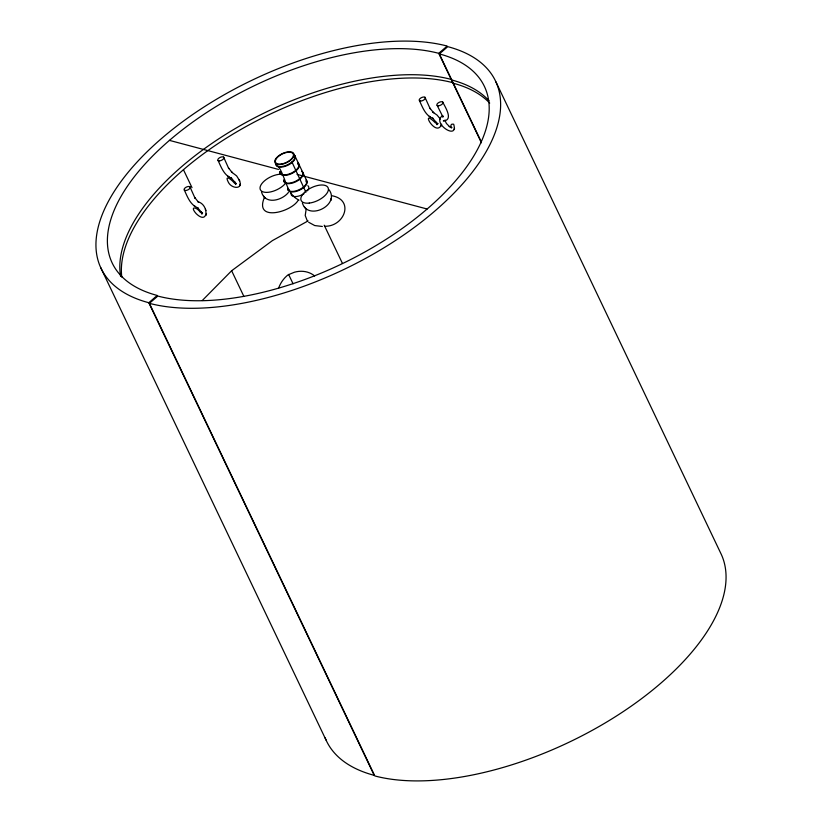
<?xml version="1.0" encoding="UTF-8"?>
<svg xmlns="http://www.w3.org/2000/svg" width="822" height="822" viewBox="0 0 822 822"><rect width="100%" height="100%" fill="white"/><g stroke="black" fill="none" stroke-linecap="round" stroke-linejoin="round"><path stroke-width="1.23" d="M201.626 212.97L200.332 212.364C196.684 206.702 189.368 205.911 196.078 213.535C208.418 225.742 209.374 204.781 197.979 201.75L198.698 202.222M235.339 183.347L234.044 182.741C231.907 179.854 224.087 173.904 228.28 182.094C231.444 189.009 244.175 190.016 239.089 179.617L239.664 180.871M442.513 115.748C431.118 123.023 458.789 141.004 453.672 124.225C449.079 122.745 451.196 130.246 451.905 127.369M306.205 208.85L305.219 215.559L307.284 220.81M206.014 215.426L206.507 213.679M239.736 185.803L240.23 184.056M439.914 119.437L440.222 118.337M441.126 125.972L441.609 124.225C436.246 138.713 418.768 106.49 435.434 122.91L437.684 123.701M443.007 116.036C442.904 119.529 442.123 114.094 442.729 116.498L437.181 105.483M454.237 129.393L454.535 128.324M264.407 197.444C253.906 222.248 291.029 212.199 298.026 200.517M288.409 192.461C282.11 200.445 265.372 205.14 261.581 192.235M202.263 300.533L231.64 270.746L272.452 240.579L308.096 220.913M148.792 302.722L157.238 295.458A205.849 98.856 -25.5 0 1 169.455 140.377A205.849 98.856 -25.5 0 1 438.743 53.327L447.189 46.063A218.2 104.784 -25.5 0 0 161.739 138.332A218.2 104.784 -25.5 0 0 148.792 302.722L374.216 775.341A218.2 104.784 -25.5 0 1 325.111 737.837M149.388 303.328L157.834 296.064A205.849 98.856 -25.5 0 0 427.121 209.014A205.849 98.856 -25.5 0 0 439.338 53.923L447.785 46.659A218.2 104.784 -25.5 0 1 434.828 211.049A218.2 104.784 -25.5 0 1 149.388 303.328L374.811 775.937A218.2 104.784 -25.5 0 0 617.003 715.654A218.2 104.784 -25.5 0 0 721.346 554.501L495.923 81.881M445.205 120.104L443.335 120.968C453.96 120.238 444.979 106.737 442.657 101.99M288.543 274.661L294.41 272.226A24.701 21.506 -39.8 0 1 314.641 275.976M235.77 183.625L236.325 183.368L235.565 184.539L235.092 182.145L235.369 182.751L231.177 177.942L231.66 178.261C224.098 175.497 221.221 167.246 218.118 160.598M202.048 213.247L202.602 212.99L201.852 214.152L201.369 211.768L201.667 212.466L197.455 207.565L197.938 207.874C190.385 205.12 187.498 196.869 184.395 190.221M325.06 226.266C344.5 226.512 354.703 199.797 331.759 195.698M438.085 123.68C436.914 123.834 437.345 123.434 436.955 124.708L436.472 122.314L436.749 122.92L432.557 118.111L433.04 118.43C425.488 115.666 422.6 107.415 419.497 100.767M322.347 226.482L314.734 225.557L308.671 222.269M451.545 127.41L449.202 126.465M169.455 140.377L278.463 169.414M297.05 174.367L427.121 209.014M299.044 200.085C286.375 194.537 285.768 176.535 278.247 166.383M433.811 112.768L432.762 112.09L437.068 115.08L439.626 118.204M429.238 116.303L430.44 117.084M232.421 172.599L231.383 171.921L236.613 175.877L239.387 180.265M227.848 176.134L229.05 176.915M194.126 205.757L195.328 206.538M449.685 126.783L446.428 123.485L445.092 120.7M433.389 112.491L429.855 108.093L430.153 108.761L424.974 97.273M232.01 172.322L228.465 167.924L228.773 168.592L223.594 157.105M198.287 201.945L194.752 197.547L195.05 198.205L189.872 186.717M302.393 203.034C307.788 221.221 340.411 205.089 329.036 189.738M305.178 207.904L305.763 208.665M304.325 206.815L304.931 207.596M263.523 196.016L264.129 196.797M264.365 197.105L264.961 197.866M439.338 53.923L481.466 142.247M438.743 53.327L481.415 142.781M294.851 155.769L306.698 180.614A10.46 5.024 -25.5 0 1 298.067 190.19A10.46 5.024 -25.5 0 1 287.566 188.197M324.207 225.197L342.435 263.41M291.923 161.965L305.938 192.307M293.064 283.796L288.604 274.435A24.896 20.242 -65.6 0 0 278.648 288.039M183.45 169.712L191.999 187.632M231.64 270.746L243.836 296.31M100.654 267.499L326.077 740.119M205.366 209.24L205.942 210.483M120.618 276.439A205.849 98.856 -25.5 0 1 233.407 129.66A205.849 98.856 -25.5 0 1 451.175 79.395M121.79 277.158A205.849 98.856 -25.5 0 1 237.157 131.623A205.849 98.856 -25.5 0 1 452.727 82.662M451.781 80.001A205.849 98.856 -25.5 0 1 488.998 100.787M453.333 83.258A205.849 98.856 -25.5 0 1 489.686 103.11M293.988 154.742A10.46 5.024 -25.5 0 1 287.474 164.811A10.46 5.024 -25.5 0 1 275.719 163.362M307.829 185.68A9.607 4.613 -25.5 0 1 307.428 190.796M304.027 193.715A9.607 4.613 -25.5 0 1 291.05 193.591M306.082 180.1A10.46 5.024 -25.5 0 1 299.568 190.159A10.46 5.024 -25.5 0 1 287.813 188.721M306.349 181.405A9.802 4.706 -25.5 0 1 306.555 182.659M306.103 180.891A9.802 4.706 -25.5 0 1 306.308 182.145M289.19 190.221A9.802 4.706 -25.5 0 1 288.378 189.255M302.136 171.819A10.46 5.024 -25.5 0 1 295.622 181.878A10.46 5.024 -25.5 0 1 283.867 180.439M301.89 171.295A10.46 5.024 -25.5 0 1 295.375 181.364A10.46 5.024 -25.5 0 1 283.621 179.915M298.191 163.537A10.46 5.024 -25.5 0 1 291.666 173.606A10.46 5.024 -25.5 0 1 279.922 172.158M280.734 173.216A9.802 4.706 -25.5 0 1 280.528 171.962M297.646 163.886A9.802 4.706 -25.5 0 1 298.448 164.852M297.944 163.023A10.46 5.024 -25.5 0 1 291.42 173.082A10.46 5.024 -25.5 0 1 279.675 171.644M294.235 155.255A10.46 5.024 -25.5 0 1 287.721 165.325A10.46 5.024 -25.5 0 1 275.966 163.876M285.522 183.296A14.899 7.151 -25.5 0 1 266.78 192.389A14.899 7.151 -25.5 0 1 261.786 183.696A14.899 7.151 -25.5 0 1 280.292 174.213M331.091 198.945L330.958 200.013L331.091 198.945M281.484 164.359A10.46 5.024 -25.5 0 0 293.865 153.704A10.46 5.024 -25.5 0 0 277.877 156.437A10.46 5.024 -25.5 0 0 281.484 164.359M281.669 163.968A9.802 4.706 -25.5 0 0 293.269 153.981A9.802 4.706 -25.5 0 0 278.288 156.55A9.802 4.706 -25.5 0 0 281.669 163.968M309.267 203.085A14.899 7.151 -25.5 0 0 328.307 188.351A14.899 7.151 -25.5 0 0 306.277 190.848A14.899 7.151 -25.5 0 0 309.267 203.085M438.26 105.771A3.329 1.603 -25.5 0 0 442.996 102.74A3.329 1.603 -25.5 0 0 438.496 102.699A3.329 1.603 -25.5 0 0 438.26 105.771M219.197 160.886A3.329 1.603 -25.5 0 0 223.933 157.855A3.329 1.603 -25.5 0 0 219.433 157.814A3.329 1.603 -25.5 0 0 219.197 160.886M185.474 190.509A3.329 1.603 -25.5 0 0 190.211 187.478A3.329 1.603 -25.5 0 0 185.721 187.437A3.329 1.603 -25.5 0 0 185.474 190.509M420.576 101.055A3.329 1.603 -25.5 0 0 425.313 98.024A3.329 1.603 -25.5 0 0 420.823 97.982A3.329 1.603 -25.5 0 0 420.576 101.055"/></g></svg>
